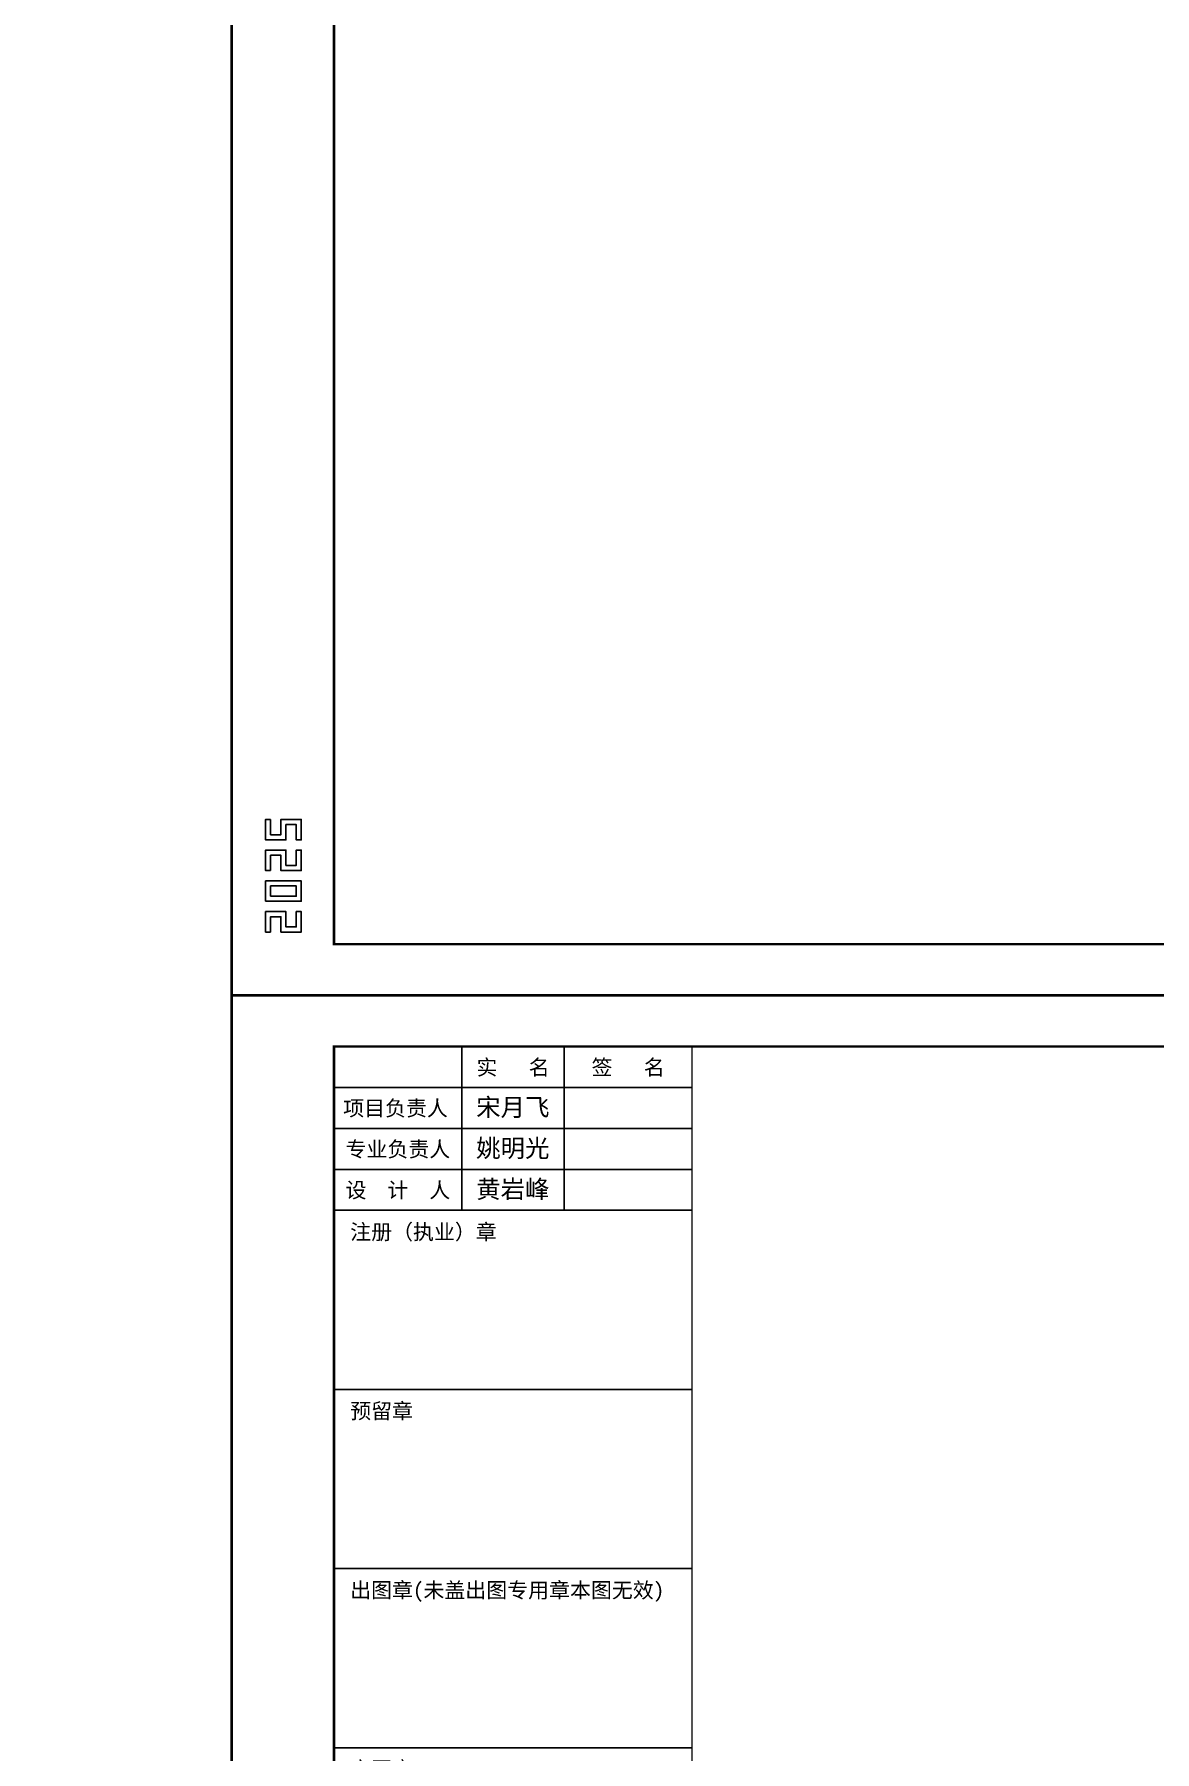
# Model space of a CAD drawing. Extents: x -222544 to -13848, y -31368 to 85559.
# Drawn here: x -57838 to -46890, y -9043 to 7733 of the extents above; entities that cross this region are included whole.
import ezdxf
from ezdxf.enums import TextEntityAlignment as Align
from ezdxf.xclip import XClip

# ---------------------------------------------------------------- set-up
doc = ezdxf.new("R2010")
doc.units = 0
doc.header["$LTSCALE"] = 1000
doc.header["$MEASUREMENT"] = 0
doc.header["$XCLIPFRAME"] = 0
doc.linetypes.add('10平面$0$DOTE', pattern=[2.42, 2, -0.2, 0.02, -0.2])
doc.layers.get('Defpoints').update_dxf_attribs({"color": 210})
for name, color, linetype in [('0-cxFrame', 155, 'Continuous'), ('10平面$0$A-AXIS-DOTE', 14, '10平面$0$DOTE'), ('10平面$0$A-WINDOW', 140, 'Continuous'), ('10平面$0$AS-WALL', 40, 'Continuous'), ('10平面$0$AS-结构边线层', 200, 'Continuous'), ('10平面$0$建-墙-幕', 4, 'Continuous'), ('A-AXIS-DP', 126, 'Continuous'), ('A-WINDOW', 140, 'Continuous'), ('DIM_SYMB', 3, 'Continuous'), ('qianming', 155, 'Continuous')]:
    doc.layers.add(name, color=color, linetype=linetype)
doc.layers.add('0-cxText', color=131, linetype='Continuous', lineweight=25)
doc.styles.add('cx_biaoti', font='')
doc.styles.add('cx_tuming', font='')
doc.styles.add('cx_tuqian1', font='')
doc.styles.add('图框宋体', font='', dxfattribs={"width": 0.75})
doc.styles.add('黑体', font='', dxfattribs={"height": 12})
doc.styles.get('cx_biaoti').set_extended_font_data('SimSun')
doc.styles.get('cx_tuming').set_extended_font_data('SimHei')
doc.styles.get('cx_tuqian1').set_extended_font_data('SimSun')
doc.styles.get('图框宋体').set_extended_font_data('SimSun')
doc.styles.get('黑体').set_extended_font_data('SimHei')

# ---------------------------------------------------------------- blocks, each defined once
blk = doc.blocks.new('10平面$0$dote')
at = {"layer": '10平面$0$A-AXIS-DOTE', "ltscale": 2}
for p, q in [((82882.2, -264080), (82882.2, -167560.7)), ((98696.4, -184100), (-97273.6, -184100))]:
    blk.add_line(p, q, dxfattribs=at)
blk.add_lwpolyline([(-66316.4, -152160.4), (-42470.2, -78666)], dxfattribs=at)
blk = doc.blocks.new('10平面$0$43243')
at = {"layer": '10平面$0$AS-结构边线层'}
for points in [[(-230898, 832220), (-254254, 760236)], [(-229294, 723090), (-250514, 723090), (-250514, 722920), (-252354, 722920), (-252354, 722470), (-254454, 722470), (-254454, 722920), (-264361, 722920), (-285754, 656986)]]:
    blk.add_lwpolyline(points, dxfattribs=at)
blk = doc.blocks.new('10平面')
at = {"layer": '10平面$0$A-AXIS-DOTE'}
blk.add_line((-308329.1, 624210.1), (-294754.2, 621120), dxfattribs=at)
at = {"layer": '10平面$0$建-墙-幕'}
for p, q in [((-275282, 689585.4), (-267446.2, 713735.4)), ((-275250.3, 689575.1), (-267414.5, 713725.1)), ((-275218.6, 689564.9), (-267382.8, 713714.9)), ((-275186.9, 689554.6), (-267351.1, 713704.6))]:
    blk.add_line(p, q, dxfattribs=at)
at = {"layer": '10平面$0$A-WINDOW'}
blk.add_blockref('10平面$0$43243', (0, 0), dxfattribs=at)
at = {"layer": '10平面$0$AS-WALL'}
blk.add_blockref('10平面$0$dote', (-220736.4, 804820), dxfattribs=at)
blk = doc.blocks.new('zjcx_lan_xinxi(Dragon)')
for p, q in [((7000, -3200), (0, -3200)), ((7000, -6700), (0, -6700)), ((7000, -10200), (0, -10200)), ((7000, -13700), (0, -13700)), ((7000, -17200), (0, -17200))]:
    blk.add_line(p, q)
at = {"const_width": 25}
blk.add_lwpolyline([(0, -20700), (7000, -20700), (7000, 0), (0, 0)], close=True, dxfattribs=at)
for points in [[(2500, -3200), (2500, 0)], [(4500, -3200), (4500, 0)], [(0, -800), (7000, -800)], [(0, -1600), (7000, -1600)], [(0, -2400), (7000, -2400)]]:
    blk.add_lwpolyline(points)
for points in [[(7000, -3200), (7000, 0)], [(0, -3200), (7000, -3200)], [(0, -20700), (7000, -20700), (7000, -3200)], [(0, -20700), (7000, -20700)]]:
    blk.add_lwpolyline(points, dxfattribs=at)
at = {"style": '图框宋体'}
for s, p in [('实   名', (3500, -400)), ('签   名', (5750, -400)), ('项目负责人', (1204, -1200)), ('专业负责人', (1250, -2000)), ('设  计  人', (1250, -2800))]:
    blk.add_text(s, height=300, dxfattribs=at).set_placement(p, align=Align.MIDDLE)
for s, p in [('注册（执业）章', (318, -3771)), ('预留章', (318, -7271)), ('出图章(未盖出图专用章本图无效)', (318, -10771)), ('审图章', (318, -14271)), ('竣工章', (318, -17771))]:
    blk.add_text(s, height=300, dxfattribs=at).set_placement(p)
blk = doc.blocks.new('T-信息(Dragon)')
at = {"layer": '0-cxFrame'}
blk.add_blockref('zjcx_lan_xinxi(Dragon)', (0, 0), dxfattribs=at)
at = {"layer": 'qianming', "color": 3, "style": 'cx_biaoti'}
for s, p in [('宋月飞', (3497, -1185)), ('姚明光', (3497, -1985)), ('黄岩峰', (3497, -2785))]:
    blk.add_text(s, height=350, dxfattribs=at).set_placement(p, align=Align.MIDDLE_CENTER)
blk = doc.blocks.new('TK22.A1 L(Dragon)')
at = {"layer": '0-cxFrame', "color": 7, "const_width": 0.5}
blk.add_lwpolyline([(0, 0), (-841, 0), (-841, 594), (0, 594)], close=True, dxfattribs=at)
at = {"layer": '0-cxFrame', "const_width": 0.5}
blk.add_lwpolyline([(-80, 10), (-821, 10), (-821, 584), (-80, 584)], close=True, dxfattribs=at)
at = {"layer": 'Defpoints', "color": 2}
for points in [[(-833.37, 34.37), (-834.37, 34.37), (-834.37, 30.37), (-830.37, 30.37), (-830.37, 33.37), (-828.37, 33.37), (-828.37, 30.37), (-827.37, 30.37), (-827.37, 34.37), (-831.37, 34.37), (-831.37, 31.37), (-833.37, 31.37), (-833.37, 34.37)], [(-833.37, 24.37), (-834.37, 24.37), (-834.37, 28.37), (-830.37, 28.37), (-830.37, 25.37), (-828.37, 25.37), (-828.37, 28.37), (-827.37, 28.37), (-827.37, 24.37), (-831.37, 24.37), (-831.37, 27.37), (-833.37, 27.37), (-833.37, 24.37)], [(-833.37, 12.37), (-834.37, 12.37), (-834.37, 16.37), (-830.37, 16.37), (-830.37, 13.37), (-828.37, 13.37), (-828.37, 16.37), (-827.37, 16.37), (-827.37, 12.37), (-831.37, 12.37), (-831.37, 15.37), (-833.37, 15.37), (-833.37, 12.37)]]:
    blk.add_lwpolyline(points, dxfattribs=at)
for points in [[(-834.37, 18.37), (-834.37, 22.37), (-827.37, 22.37), (-827.37, 18.37)], [(-833.37, 19.37), (-833.37, 21.37), (-828.37, 21.37), (-828.37, 19.37)]]:
    blk.add_lwpolyline(points, close=True, dxfattribs=at)
at = {"layer": '0-cxFrame', "xscale": 0.01, "yscale": 0.01, "zscale": 0.01}
blk.add_blockref('T-信息(Dragon)', (-821, 584), dxfattribs=at)
at = {"style": '黑体', "flags": 4}
blk.add_attdef('图幅', text='', height=3.3, dxfattribs=at).set_placement((-40, 3), align=Align.RIGHT)
at = {"layer": '0-cxText', "flags": 4}
for tag, height, style, p in [('建设单位', 3.5, 'cx_tuming', (-45, 240)), ('项目名称', 3.5, 'cx_tuming', (-45, 210)), ('子项名称', 3.5, 'cx_tuming', (-45, 180)), ('工程编号', 3.3, 'cx_tuqian1', (-35, 165)), ('图名1', 3.5, 'cx_tuming', (-45, 87)), ('图名2', 3.5, 'cx_tuming', (-45, 79)), ('图名3', 3.5, 'cx_tuming', (-45, 71)), ('出图日期', 3.3, 'cx_tuqian1', (-39, 60)), ('专业', 3.3, 'cx_tuqian1', (-55, 52)), ('图号', 3.3, 'cx_tuqian1', (-55, 44)), ('版次', 3.3, 'cx_tuqian1', (-20, 44))]:
    blk.add_attdef(tag, text='', height=height, dxfattribs=dict(at, style=style)).set_placement(p, align=Align.MIDDLE)
at = {"layer": 'Defpoints', "color": 6, "flags": 4}
for tag, height, style, p in [('tufu', 3.3, '黑体', (-12, 12)), ('dwfname', 4, 'cx_tuqian1', (-80, 3))]:
    blk.add_attdef(tag, text='', height=height, dxfattribs=dict(at, style=style)).set_placement(p, align=Align.RIGHT)

msp = doc.modelspace()

# ---------------------------------------------------------------- block references
at = {"layer": '0-cxFrame', "xscale": 50, "yscale": 50, "zscale": 50}
msp.add_blockref('TK22.A1 L(Dragon)', (-13860.5, -31355), dxfattribs=at)
at = {"layer": 'A-AXIS-DP'}
ref = msp.add_blockref('10平面', (219215.3, -697248.6), dxfattribs=at)
XClip(ref).set_block_clipping_path([(-267853.3911283911, 713226.9498461919), (-262996.9796748553, 723713.1898612839)])
at = {"layer": 'DIM_SYMB'}
ref = msp.add_blockref('10平面', (199076.5, -794617.3), dxfattribs=at)
XClip(ref).set_block_clipping_path([(-232392.0561316109, 827085.1265105864), (-225852.3232791438, 833011.0461944257)])

# ---------------------------------------------------------------- next in the draw order: block references
at = {"layer": '0-cxFrame', "xscale": 50, "yscale": 50, "zscale": 50}
msp.add_blockref('TK22.A1 L(Dragon)', (-13860.5, -1655), dxfattribs=at)
at = {"layer": 'A-WINDOW'}
ref = msp.add_blockref('10平面', (255918.8, -625482.5), dxfattribs=at)
XClip(ref).set_block_clipping_path([(-300678.8416407659, 609273.1189870307), (-293749.4263029593, 621732.488867046)])
ref = msp.add_blockref('10平面', (89760.1, -572410.9), dxfattribs=at)
XClip(ref).set_block_clipping_path([(-138649.4371028924, 547908.4159631686), (-127397.9057266749, 552712.4060170917)])

doc.saveas('drawing.dxf')
